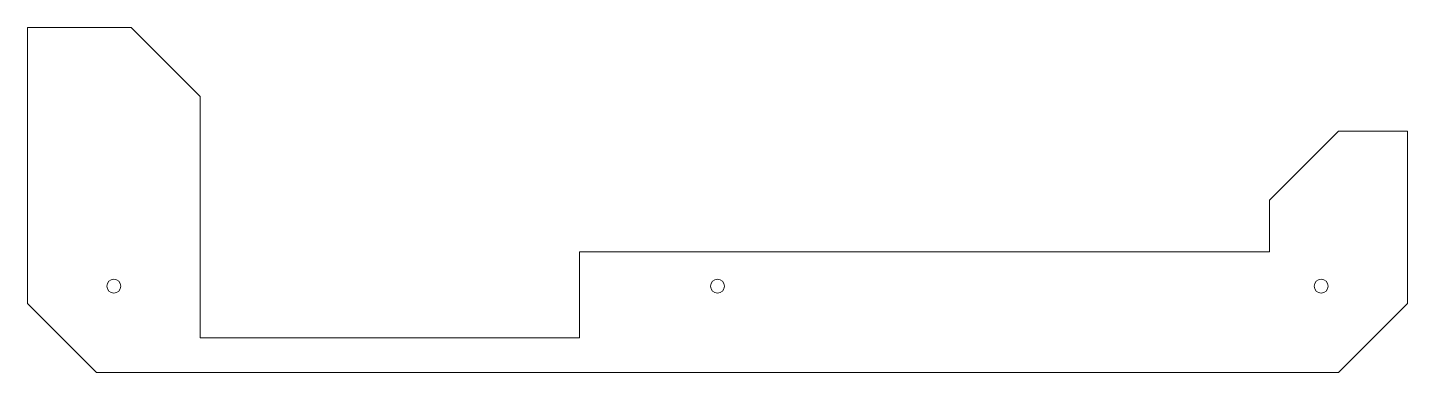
# Model space of a CAD drawing. Header units: millimetres. Extents: x 0 to 400, y 0 to 100.
import ezdxf

# ---------------------------------------------------------------- set-up
doc = ezdxf.new("R2010")
doc.units = ezdxf.units.MM

msp = doc.modelspace()

# ---------------------------------------------------------------- linework, layer by layer
at = {"color": 7, "linetype": 'Continuous', "lineweight": 15}
for p, q in [((30, 100), (0, 100)), ((0, 100), (0, 20)), ((30, 100), (50, 80)), ((50, 10), (50, 80)), ((360, 50), (380, 70)), ((400, 70), (380, 70)), ((400, 20), (400, 70)), ((360, 50), (360, 35)), ((160, 35), (360, 35)), ((160, 10), (160, 35)), ((0, 20), (20, 0)), ((380, 0), (400, 20)), ((50, 10), (160, 10)), ((20, 0), (380, 0))]:
    msp.add_line(p, q, dxfattribs=at)
for centre in [(25, 25), (200, 25), (375, 25)]:
    msp.add_circle(centre, 2, dxfattribs=at)

doc.saveas('drawing.dxf')
